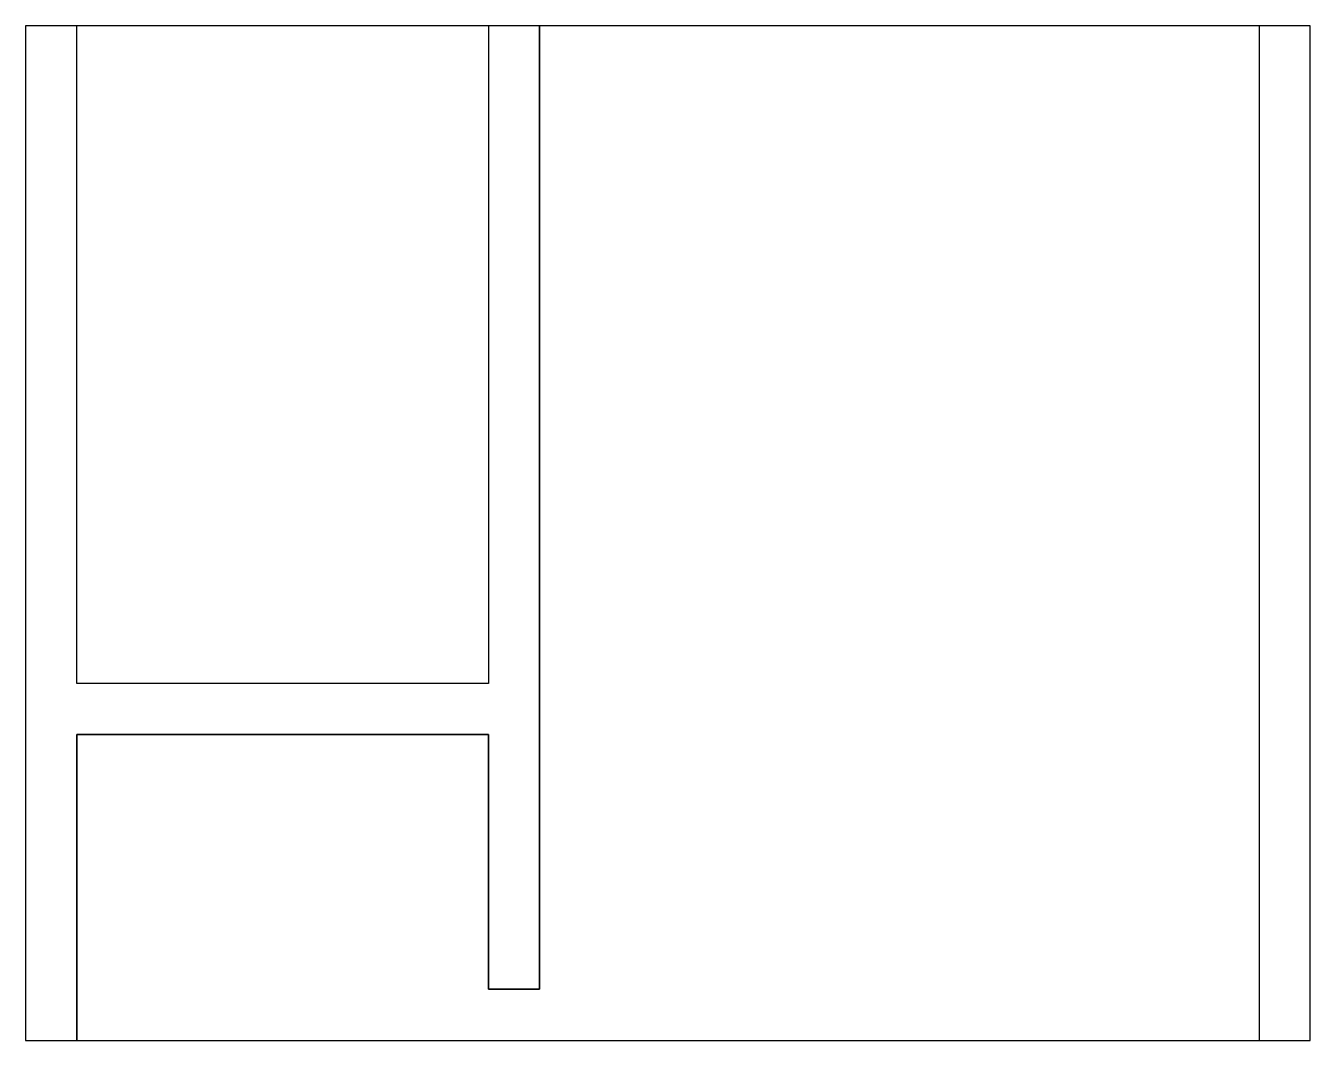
# Model space of a CAD drawing. Header units: inches. Extents: x -8.1 to 3.8, y -1.9 to 7.5.
import ezdxf

# ---------------------------------------------------------------- set-up
doc = ezdxf.new("R2010")
doc.units = ezdxf.units.IN
doc.layers.get('0').update_dxf_attribs({"linetype": 'CONTINUOUS'})

msp = doc.modelspace()

# ---------------------------------------------------------------- linework, layer by layer
msp.add_line((3.337, -1.882), (3.337, 7.52))
for points in [[(3.809, 7.52), (-8.101, 7.52), (-8.101, -1.882), (3.809, -1.882)], [(-7.628, 1.425), (-7.628, 7.52), (-8.101, 7.52), (-8.101, -1.882), (-7.628, -1.882), (-7.628, 0.953), (-3.809, 0.953), (-3.809, -1.409), (-3.337, -1.409), (-3.337, 7.52), (-3.809, 7.52), (-3.809, 1.425)], [(-3.809, 0.953), (-7.628, 0.953), (-7.628, -1.882), (3.337, -1.882), (3.337, 7.52), (-3.337, 7.52), (-3.337, -1.409), (-3.809, -1.409)]]:
    msp.add_lwpolyline(points, close=True)

doc.saveas('drawing.dxf')
